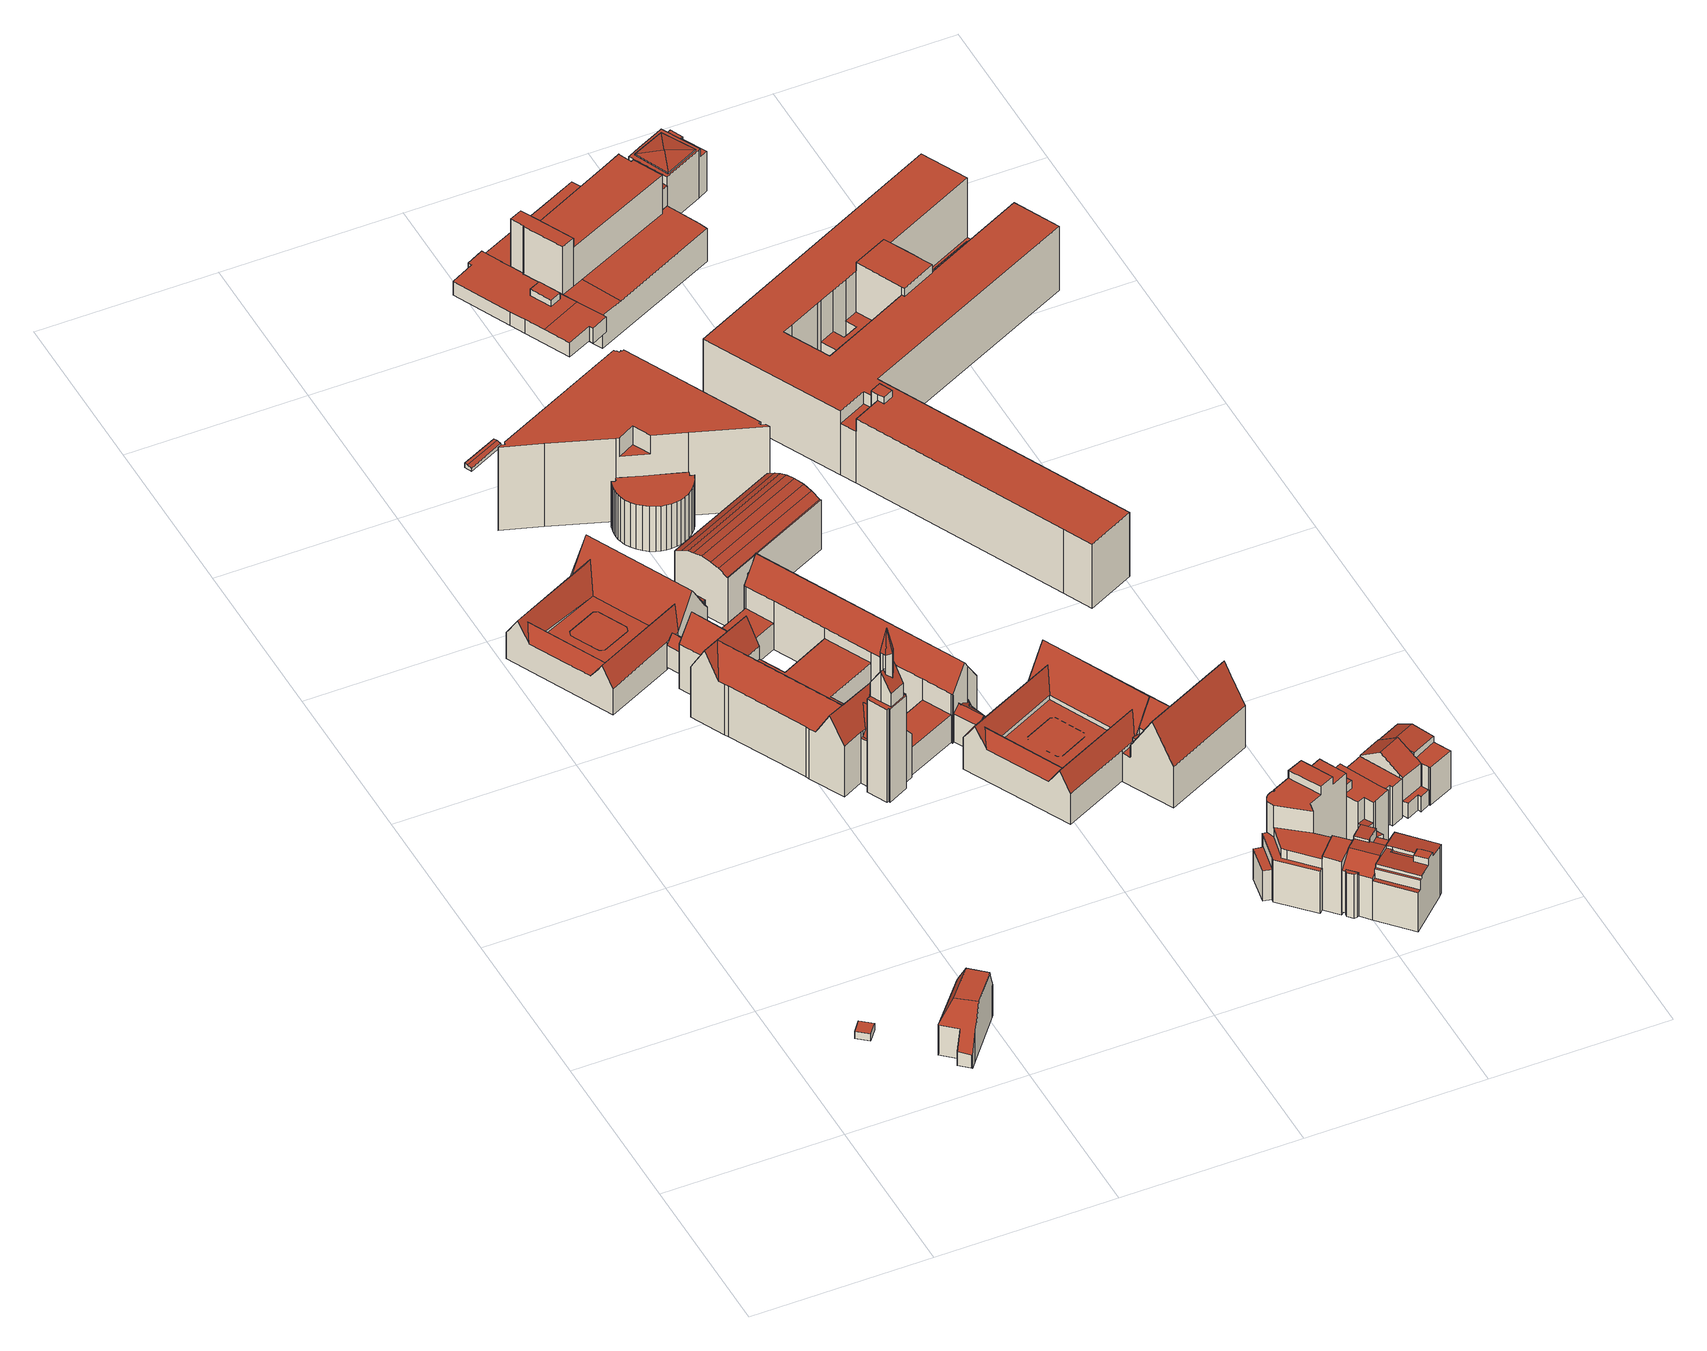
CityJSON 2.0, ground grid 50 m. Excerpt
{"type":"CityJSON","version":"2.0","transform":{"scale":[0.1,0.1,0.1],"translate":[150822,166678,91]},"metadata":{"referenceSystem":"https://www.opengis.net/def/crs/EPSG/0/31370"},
"CityObjects":{
"building1":{"type":"Building","attributes":{"name":"BUILDING","measuredHeight":2.21,"class":"1"},"geometry":[{"type":"MultiSurface","lod":"2","boundaries":[[[0,1,2,3]],[[4,1,0,5]],[[6,3,2,7]],[[5,0,3,6]],[[7,2,1,4]],[[7,4,5,6]]],"semantics":{"surfaces":[{"type":"RoofSurface"},{"type":"WallSurface"},{"type":"GroundSurface"}],"values":[0,1,1,1,1,2]}}]},
"building2":{"type":"Building","attributes":{"name":"BUILDING","measuredHeight":16.84,"class":"1"},"geometry":[{"type":"MultiSurface","lod":"2","boundaries":[[[8,9,10,11,12,13]],[[8,14,15,9]],[[15,16,17,18,19,10,9]],[[14,20,21,22,23,24,25,16,15]],[[26,21,20,27]],[[28,12,11,10,19,18,17,16,25,24,29]],[[30,14,8,31]],[[31,8,13,32]],[[33,22,21,26]],[[27,20,14,30]],[[29,24,23,34]],[[32,13,12,28]],[[34,23,22,33]],[[29,34,33,26,27,30,31,32,28]]],"semantics":{"surfaces":[{"type":"RoofSurface"},{"type":"WallSurface"},{"type":"GroundSurface"}],"values":[0,0,0,0,1,1,1,1,1,1,1,1,1,2]}}]},
"building3":{"type":"Building","attributes":{"name":"BUILDING","measuredHeight":18.65,"class":"1"},"geometry":[{"type":"MultiSurface","lod":"2","boundaries":[[[35,36,37,38]],[[39,40,41,42,43,44,45,46,47]],[[48,49,50,51,52]],[[53,54,55,56,57,37,36]],[[58,59,60,61,62,63,64,65,66,67,68]],[[69,63,62,70,71,72]],[[73,74,75,76,55]],[[38,37,57,77]],[[78,79,35,38,77,73]],[[80,81,82,79,78]],[[80,78,73,55,54,83,59,58,84]],[[53,85,86,83,54]],[[87,65,64,88]],[[88,64,69,72,89]],[[90,67,51,50,91]],[[62,61,70]],[[66,52,51,67]],[[91,50,49,92]],[[93,94,40,39]],[[69,64,63]],[[57,75,74,77]],[[55,76,56]],[[94,95,41,40]],[[96,61,60,97]],[[73,77,74]],[[98,99,46,45]],[[97,60,59,83,100]],[[101,86,85,102]],[[102,85,53,36,35,79,82,103]],[[100,83,86,101]],[[104,93,39,47]],[[92,49,48,65,87]],[[65,48,52,66]],[[105,106,43,42]],[[103,82,81,84,58,68,107]],[[89,72,71,108]],[[108,71,70,61,96]],[[56,76,75,57]],[[107,68,67,90]],[[84,81,80]],[[99,104,47,46]],[[106,109,98,45,44,43]],[[95,105,42,41]],[[103,107,90,91,92,87,88,89,108,96,97,100,101,102],[109,106,105,95,94,93,104,99,98]]],"semantics":{"surfaces":[{"type":"RoofSurface"},{"type":"WallSurface"},{"type":"GroundSurface"}],"values":[0,0,0,0,0,0,0,0,0,0,0,0,1,1,1,1,1,1,1,1,1,1,1,1,1,1,1,1,1,1,1,1,1,1,1,1,1,1,1,1,1,1,1,2]}}]},
"building4":{"type":"Building","attributes":{"name":"BUILDING","measuredHeight":9.54,"class":"1"},"geometry":[{"type":"MultiSurface","lod":"2","boundaries":[[[110,111,112,113]],[[114,110,113,115]],[[116,114,115,117]],[[118,111,110,114,116]],[[119,112,111,118]],[[117,115,113,112,119]],[[118,116,117,119]]],"semantics":{"surfaces":[{"type":"RoofSurface"},{"type":"WallSurface"},{"type":"GroundSurface"}],"values":[0,0,1,1,1,1,2]}}]},
"building5":{"type":"Building","attributes":{"name":"BUILDING","measuredHeight":45.19,"class":"1"},"geometry":[{"type":"MultiSurface","lod":"2","boundaries":[[[120,121,122,123]],[[124,125,126,127,128]],[[129,130,131]],[[132,133,134,135,136]],[[120,123,137,138]],[[139,140,141,142,132,136,143,144,145,121,120]],[[133,146,147,134]],[[129,131,148,149]],[[150,151,152]],[[153,154,155,156]],[[157,158,159]],[[138,160,161,162,163,164,165,120]],[[166,160,138]],[[138,137,167,168]],[[135,169,170,171,157,159,172,173,174,175,143,136]],[[129,176,177,178]],[[179,180,181,182,183,184,185,186,187,188]],[[189,190,191,192,193,194,195,196,197,198,199,200]],[[201,202,203,204,205,206,207,208,209,210,211]],[[212,150,213]],[[168,214,215,128,127,216,217,166,138]],[[218,219,124,128,215,220,221]],[[129,222,176]],[[158,223,172,159]],[[150,212,151]],[[129,178,130]],[[224,225,226,227,228]],[[229,230,189,200,231,232]],[[129,149,222]],[[150,233,213]],[[165,139,120]],[[234,150,152]],[[235,236,237,238,239,240,241,242,243,244,245,246,247,248,249,250,251,252,253,254,255,256,257]],[[258,184,183,259,260,261,179,188,262]],[[254,253,170,169]],[[263,264,207,206]],[[265,233,230,229,266]],[[266,229,232,267]],[[268,269,227,226]],[[267,232,231,270]],[[271,218,221,155,272]],[[251,250,158,157]],[[273,213,233,265]],[[131,130,181,180]],[[274,140,139,165,164,275]],[[256,255,135,134]],[[123,122,201,211]],[[276,245,244,277]],[[149,148,179,261]],[[253,252,171,170]],[[130,178,182,181]],[[278,198,197,225,279]],[[280,154,192,191,281]],[[282,283,203,202]],[[284,217,216,126,285]],[[285,126,125,286]],[[272,155,154,280]],[[250,249,223,158]],[[287,151,212,288]],[[289,146,141,140,274]],[[290,219,218,271]],[[281,191,190,234,291]],[[185,184,237,236]],[[145,144,175,228,227]],[[148,131,180,179]],[[292,293,153,156]],[[294,173,172,223,295]],[[296,242,241,187,186,235,297]],[[269,298,121,145,227]],[[264,299,208,207]],[[146,133,142,141]],[[215,214,220]],[[189,230,233,150]],[[133,132,142]],[[288,212,213,273]],[[167,137,210,209]],[[300,162,161,301]],[[184,258,238,237]],[[197,196,226,225]],[[255,254,169,135]],[[302,268,226,196,195,204]],[[303,243,242,296]],[[177,176,259,183]],[[291,234,152,304]],[[178,177,183,182]],[[186,185,236,235]],[[286,125,124,219,290]],[[188,187,241,240]],[[262,188,240,239]],[[305,248,247,306]],[[307,163,162,300]],[[193,192,154,153]],[[144,143,175]],[[222,149,261,260]],[[308,263,206,205]],[[258,262,239,238]],[[309,224,174,173,294]],[[216,127,126]],[[310,246,245,276]],[[311,312,168,167,209]],[[304,152,151,287]],[[175,174,224,228]],[[306,247,246,310]],[[297,235,257,147,146,289]],[[283,302,204,203]],[[313,282,202,201]],[[195,194,205,204]],[[312,292,156,220,214,168]],[[277,244,243,303]],[[314,199,198,278]],[[293,308,205,194,193,153]],[[298,313,201,122,121]],[[190,189,150,234]],[[301,161,160,166,217,284]],[[275,164,163,307]],[[279,225,224,309]],[[270,231,200,199,314]],[[252,251,157,171]],[[295,223,249,248,305]],[[137,123,211,210]],[[257,256,134,147]],[[176,222,260,259]],[[221,220,156,155]],[[299,311,209,208]],[[275,307,300,301,284,285,286,290,271,272,280,281,291,304,287,288,273,265,266,267,270,314,278,279,309,294,295,305,306,310,276,277,303,296,297,289,274],[269,268,302,283,282,313,298],[293,292,312,311,299,264,263,308]]],"semantics":{"surfaces":[{"type":"RoofSurface"},{"type":"WallSurface"},{"type":"GroundSurface"}],"values":[0,0,0,0,0,0,0,0,0,0,0,0,0,0,0,0,0,0,0,0,0,0,0,0,0,0,0,0,0,0,0,0,0,0,1,1,1,1,1,1,1,1,1,1,1,1,1,1,1,1,1,1,1,1,1,1,1,1,1,1,1,1,1,1,1,1,1,1,1,1,1,1,1,1,1,1,1,1,1,1,1,1,1,1,1,1,1,1,1,1,1,1,1,1,1,1,1,1,1,1,1,1,1,1,1,1,1,1,1,1,1,1,1,1,1,1,1,1,1,1,1,1,1,1,2]}}]},
"building6":{"type":"Building","attributes":{"name":"BUILDING","measuredHeight":1.42,"class":"1"},"geometry":[{"type":"MultiSurface","lod":"2","boundaries":[[[315,316,317,318]],[[318,319,320,315]],[[321,320,319,322]],[[323,317,316,324]],[[324,316,315,320,321]],[[322,319,318,317,323]],[[321,322,323,324]]],"semantics":{"surfaces":[{"type":"RoofSurface"},{"type":"WallSurface"},{"type":"GroundSurface"}],"values":[0,0,1,1,1,1,2]}}]},
"building7":{"type":"Building","attributes":{"name":"BUILDING","measuredHeight":11.05,"class":"1"},"geometry":[{"type":"MultiSurface","lod":"2","boundaries":[[[325,326,327,328]],[[329,330,331,332,333,334,326,325]],[[335,333,332,336]],[[337,331,330,338]],[[339,329,325,328,340]],[[340,328,327,341]],[[338,330,329,339]],[[341,327,326,334,333,335]],[[336,332,331,337]],[[341,335,336,337,338,339,340]]],"semantics":{"surfaces":[{"type":"RoofSurface"},{"type":"WallSurface"},{"type":"GroundSurface"}],"values":[0,0,1,1,1,1,1,1,1,2]}}]},
"building8":{"type":"Building","attributes":{"name":"BUILDING","measuredHeight":14.61,"class":"1"},"geometry":[{"type":"MultiSurface","lod":"2","boundaries":[[[342,343,344,345,346,347,348,349,350,351,352,353,354,355,356,357,358,359,360,361,362,363,364,365,366,367,368,369,370,371,372,373]],[[374,356,355,375]],[[376,373,372,377]],[[378,359,358,379]],[[380,366,365,381]],[[382,371,370,383]],[[384,348,347,385]],[[385,347,346,386]],[[387,364,363,388]],[[389,349,348,384]],[[390,354,353,391]],[[388,363,362,392]],[[393,360,359,378]],[[377,372,371,382]],[[386,346,345,344,343,342,394]],[[391,353,352,395]],[[396,368,367,397]],[[395,352,351,398]],[[399,350,349,389]],[[379,358,357,400]],[[392,362,361,401]],[[400,357,356,374]],[[398,351,350,399]],[[401,361,360,393]],[[397,367,366,380]],[[383,370,369,402]],[[394,342,373,376]],[[402,369,368,396]],[[381,365,364,387]],[[375,355,354,390]],[[386,394,376,377,382,383,402,396,397,380,381,387,388,392,401,393,378,379,400,374,375,390,391,395,398,399,389,384,385]]],"semantics":{"surfaces":[{"type":"RoofSurface"},{"type":"WallSurface"},{"type":"GroundSurface"}],"values":[0,1,1,1,1,1,1,1,1,1,1,1,1,1,1,1,1,1,1,1,1,1,1,1,1,1,1,1,1,1,2]}}]},
"building9":{"type":"Building","attributes":{"name":"BUILDING","measuredHeight":27.09,"class":"1"},"geometry":[{"type":"MultiSurface","lod":"2","boundaries":[[[403,404,405]],[[406,407,408,409,410,411,412,413,414,415,416,417,418,419,420,421,422,423,424,425,426,427]],[[428,407,406,429]],[[429,406,427,430]],[[431,421,420,432]],[[433,426,425,434]],[[435,411,410,436]],[[436,410,409,437]],[[430,427,426,433]],[[438,412,411,435]],[[439,417,416,440]],[[441,408,407,428]],[[432,420,419,442]],[[443,424,423,444]],[[434,425,424,443]],[[437,409,408,441]],[[442,419,418,445]],[[415,414,404,403]],[[414,413,405,404]],[[445,418,417,439]],[[446,422,421,431]],[[444,423,422,446]],[[440,416,415,403,405,413,412,438]],[[436,437,441,428,429,430,433,434,443,444,446,431,432,442,445,439,440,438,435]]],"semantics":{"surfaces":[{"type":"RoofSurface"},{"type":"WallSurface"},{"type":"GroundSurface"}],"values":[0,0,1,1,1,1,1,1,1,1,1,1,1,1,1,1,1,1,1,1,1,1,1,2]}}]},
"building10":{"type":"Building","attributes":{"name":"BUILDING","measuredHeight":18.75,"class":"1"},"geometry":[{"type":"MultiSurface","lod":"2","boundaries":[[[447,448,449,450]],[[451,452,453,454]],[[455,456,457,458]],[[459,448,447,460]],[[452,461,462,453]],[[461,459,460,462]],[[463,464,465,455,458]],[[456,451,454,457]],[[466,449,448,459,461,452,451,456,455,465,467]],[[468,463,458,457,454,453,462,460,447,450,469]],[[470,464,463,468]],[[467,465,464,470]],[[469,450,449,466]],[[466,467,470,468,469]]],"semantics":{"surfaces":[{"type":"RoofSurface"},{"type":"WallSurface"},{"type":"GroundSurface"}],"values":[0,0,0,0,0,0,0,0,1,1,1,1,1,2]}}]},
"building11":{"type":"Building","attributes":{"name":"BUILDING","measuredHeight":20.25,"class":"1"},"geometry":[{"type":"MultiSurface","lod":"2","boundaries":[[[471,472,473]],[[474,475,476,477,478,479]],[[480,481,482,483,484]],[[472,485,473]],[[486,487,488,489,490,491]],[[490,489,479,478]],[[492,493,494,495,496]],[[486,497,498,499,487]],[[500,483,482,501,502,494,493,503,504,505]],[[506,507,508,509]],[[510,511,512,513,514,515,516,517]],[[478,477,491,490]],[[475,518,519,471,473,485,520,521,476]],[[505,518,475,474,488,487,499,500]],[[495,494,502]],[[479,489,508,507]],[[522,496,495,502,523]],[[524,525,516,515]],[[526,497,486,491,477,476,521,527]],[[528,498,497,526]],[[529,520,485,472,471,519,530]],[[488,474,506,509]],[[530,519,518,505,504,531]],[[525,532,517,516]],[[523,502,501,533]],[[534,524,515,514]],[[489,488,509,508]],[[493,492,503]],[[531,504,503,492,496,522]],[[527,521,520,529]],[[535,480,484,536]],[[474,479,507,506]],[[537,534,514,513]],[[538,539,511,510]],[[533,501,481,480,535]],[[540,537,513,512]],[[532,538,510,517]],[[482,481,501]],[[536,484,483,500,499,498,528]],[[539,540,512,511]],[[528,526,527,529,530,531,522,523,533,535,536],[537,540,539,538,532,525,524,534]]],"semantics":{"surfaces":[{"type":"RoofSurface"},{"type":"WallSurface"},{"type":"GroundSurface"}],"values":[0,0,0,0,0,0,0,0,0,0,0,0,0,0,1,1,1,1,1,1,1,1,1,1,1,1,1,1,1,1,1,1,1,1,1,1,1,1,1,1,2]}}]},
"building12":{"type":"Building","attributes":{"name":"BUILDING","measuredHeight":26.39,"class":"1"},"geometry":[{"type":"MultiSurface","lod":"2","boundaries":[[[541,542,543,544,545,546,547,548,549,550,551,552,553,554,555]],[[556,557,558,559]],[[560,561,562,563,564]],[[565,566,567,568]],[[569,570,571,572,573,574]],[[575,576,577,578]],[[579,580,581,582,583,584,585,586,587,588]],[[589,577,576,590]],[[591,549,548,592]],[[593,566,565,564,563,555,554,594]],[[595,588,587,596]],[[597,557,556,572,583,598]],[[556,559,573,572]],[[599,581,580,575,600]],[[601,543,542,602]],[[600,575,578,603]],[[596,587,551,550,604]],[[604,550,549,591]],[[605,558,557,597]],[[606,561,560,568,607]],[[592,548,547,608]],[[609,567,566,593]],[[571,570,585,584]],[[553,552,569,574]],[[610,582,581,599]],[[580,579,576,575]],[[611,545,544,612]],[[612,544,543,601]],[[552,551,587,586,569]],[[572,571,584,583]],[[598,583,582,610]],[[570,569,586,585]],[[613,574,573,559,558,605]],[[603,578,577,589]],[[614,546,545,611]],[[594,554,553,574,613]],[[590,576,579,588,595]],[[560,564,565,568]],[[602,542,541,562,561,606]],[[607,568,567,609]],[[563,562,541,555]],[[608,547,546,614]],[[597,598,610,599,600,603,589,590,595,596,604,591,592,608,614,611,612,601,602,606,607,609,593,594,613,605]]],"semantics":{"surfaces":[{"type":"RoofSurface"},{"type":"WallSurface"},{"type":"GroundSurface"}],"values":[0,0,0,0,0,0,0,1,1,1,1,1,1,1,1,1,1,1,1,1,1,1,1,1,1,1,1,1,1,1,1,1,1,1,1,1,1,1,1,1,1,1,2]}}]},
"building13":{"type":"Building","attributes":{"name":"BUILDING","measuredHeight":24.64,"class":"1"},"geometry":[{"type":"MultiSurface","lod":"2","boundaries":[[[500,615,616,617]],[[500,617,618,619]],[[620,621,622,623,624,625,626,627]],[[628,629,630,631,632,618,617,616,633]],[[634,635,636,637]],[[638,639,640,641]],[[629,642,643,644,630]],[[645,643,642,646]],[[647,627,632,631,648]],[[649,621,620,650]],[[651,644,643,645]],[[619,618,626,625]],[[652,622,621,649]],[[653,635,634,638,641,615,500,619,625,624,654]],[[628,633,639,637,636]],[[650,620,627,647]],[[633,616,640,639]],[[648,631,630,644,651]],[[646,642,629,628,636,635,653]],[[618,632,627,626]],[[639,638,634,637]],[[655,623,622,652]],[[616,615,641,640]],[[654,624,623,655]],[[653,654,655,652,649,650,647,648,651,645,646]]],"semantics":{"surfaces":[{"type":"RoofSurface"},{"type":"WallSurface"},{"type":"GroundSurface"}],"values":[0,0,0,0,0,0,0,1,1,1,1,1,1,1,1,1,1,1,1,1,1,1,1,1,2]}}]},
"building14":{"type":"Building","attributes":{"description":"R7287","name":"BUILDING","class":"1"},"geometry":[{"type":"MultiSurface","lod":"2","boundaries":[[[656,657,658,659,660,661,662,663,664,665,666]],[[667,668,669,670,671,672,673]],[[674,675,676,677,678,679,680,681,682,683,684,666,665,685],[686,687,688,689]],[[690,691,692,693]],[[677,676,694,695,696,697,698]],[[690,691,689,686]],[[668,669,660,661]],[[691,692,688,689]],[[699,700,670,669,660,659]],[[693,690,686,687]],[[701,656,657,702]],[[703,698,677,678,704]],[[705,695,696,706]],[[704,678,679,707]],[[708,682,683,709]],[[710,672,673,711]],[[712,674,675,713]],[[714,697,698,703]],[[706,696,697,714]],[[715,663,664,716]],[[717,681,682,708]],[[707,679,680,718]],[[711,715,663,662,667,673]],[[684,666,656]],[[692,693,687,688]],[[716,664,665,719]],[[718,680,681,717]],[[709,683,684,656,701]],[[713,720,694,676,675]],[[700,670,671,721]],[[722,658,659,699]],[[720,694,695,705]],[[723,685,674,712]],[[702,657,658,722]],[[667,668,661,662]],[[719,665,685,723]],[[721,671,672,710]],[[703,704,707,718,717,708,709,701,702,722,699,700,721,710,711,715,716,719,723,712,713,720,705,706,714]]],"semantics":{"surfaces":[{"type":"RoofSurface"},{"type":"WallSurface"},{"type":"GroundSurface"}],"values":[0,0,0,0,0,1,1,1,1,1,1,1,1,1,1,1,1,1,1,1,1,1,1,1,1,1,1,1,1,1,1,1,1,1,1,1,1,2]}}]},
"building15":{"type":"Building","attributes":{"name":"BUILDING","measuredHeight":18.28,"class":"1"},"geometry":[{"type":"MultiSurface","lod":"2","boundaries":[[[724,725,726,727,728,729,730,731]],[[732,733,734,735,736]],[[737,738,739,740]],[[724,741,742,743,744,745,746,747,748,725]],[[727,726,749,750,751,752,753,754,755,756]],[[757,758,759,760]],[[761,762,763,764,765,766]],[[767,768,769,770]],[[771,748,772,773,774,775,776,777,778,779]],[[780,781,782,783,784,785]],[[786,787,788,789,790,791]],[[792,793,794,795]],[[782,781,775,774]],[[786,791,743,742]],[[725,748,771]],[[781,780,776,775]],[[785,784,751,750]],[[736,735,737,762,761]],[[796,788,787,797]],[[728,727,739,738]],[[734,733,729,728]],[[798,743,791,790,799]],[[773,772,759,758]],[[800,744,743,798]],[[726,725,771,779]],[[777,776,769,768]],[[801,741,724,731,802]],[[803,755,754,804]],[[772,748,747,759]],[[750,749,778,767,770]],[[746,745,794,793]],[[737,740,763,762]],[[780,785,750,770,769,776]],[[784,783,752,751]],[[727,756,740,739]],[[735,734,728,738,737]],[[799,790,789,805]],[[806,753,752,783,782,774,773,758,757,792,795,807]],[[757,760,746,793,792]],[[733,732,730,729]],[[808,765,764,755,803]],[[749,726,779,778]],[[760,759,747,746]],[[805,789,788,796]],[[802,731,730,732,736,761,766,809]],[[797,787,786,742,810]],[[778,777,768,767]],[[810,742,741,801]],[[804,754,753,806]],[[756,755,764,763,740]],[[807,795,794,745,744,800]],[[809,766,765,808]],[[801,802,809,808,803,804,806,807,800,798,799,805,796,797,810]]],"semantics":{"surfaces":[{"type":"RoofSurface"},{"type":"WallSurface"},{"type":"GroundSurface"}],"values":[0,0,0,0,0,0,0,0,0,0,0,0,1,1,1,1,1,1,1,1,1,1,1,1,1,1,1,1,1,1,1,1,1,1,1,1,1,1,1,1,1,1,1,1,1,1,1,1,1,1,1,1,2]}}]},
"building16":{"type":"Building","attributes":{"name":"BUILDING","measuredHeight":18.76,"class":"1"},"geometry":[{"type":"MultiSurface","lod":"2","boundaries":[[[811,812,813,814]],[[815,816,817,818]],[[819,820,821,822]],[[823,824,825,826,827,828,829,830,831,832,833,834,835,836]],[[834,833,815,818]],[[837,825,824,838]],[[839,832,831,840]],[[841,826,825,837]],[[838,824,823,842]],[[843,836,835,817,814,844]],[[845,813,812,846]],[[819,822,828,827]],[[844,814,813,845]],[[842,823,836,843]],[[822,821,829,828]],[[840,831,830,820,819,827,826,841]],[[821,820,830,829]],[[835,834,818,817]],[[846,812,811,816,815,833,832,839]],[[817,816,811,814]],[[841,837,838,842,843,844,845,846,839,840]]],"semantics":{"surfaces":[{"type":"RoofSurface"},{"type":"WallSurface"},{"type":"GroundSurface"}],"values":[0,0,0,0,1,1,1,1,1,1,1,1,1,1,1,1,1,1,1,1,2]}}]},
"building17":{"type":"Building","attributes":{"name":"BUILDING","measuredHeight":26.01,"class":"1"},"geometry":[{"type":"MultiSurface","lod":"2","boundaries":[[[847,848,849,850,851,852,853,854]],[[855,856,857,858,859,860,861,862,863,864]],[[865,860,859,866]],[[848,847,855,864]],[[867,861,860,865]],[[868,854,853,869]],[[870,858,857,871]],[[872,862,861,867]],[[873,856,855,847,854,868]],[[874,850,849,875]],[[866,859,858,870]],[[871,857,856,873]],[[876,864,863,877]],[[877,863,862,872]],[[875,849,848,864,876]],[[878,852,851,879]],[[869,853,852,878]],[[879,851,850,874]],[[869,878,879,874,875,876,877,872,867,865,866,870,871,873,868]]],"semantics":{"surfaces":[{"type":"RoofSurface"},{"type":"WallSurface"},{"type":"GroundSurface"}],"values":[0,0,1,1,1,1,1,1,1,1,1,1,1,1,1,1,1,1,2]}}]},
"building18":{"type":"Building","attributes":{"name":"BUILDING","measuredHeight":11.07,"class":"1"},"geometry":[{"type":"MultiSurface","lod":"2","boundaries":[[[880,881,882,883,884,885,886]],[[883,887,675,888,884]],[[889,885,884,888,890]],[[891,881,880,892]],[[893,887,883,882,894]],[[892,880,886,895]],[[895,886,885,889]],[[890,888,675,896]],[[896,675,887,893]],[[894,882,881,891]],[[896,893,894,891,892,895,889,890]]],"semantics":{"surfaces":[{"type":"RoofSurface"},{"type":"WallSurface"},{"type":"GroundSurface"}],"values":[0,0,1,1,1,1,1,1,1,1,2]}}]},
"building19":{"type":"Building","attributes":{"name":"BUILDING","measuredHeight":12.92,"class":"1"},"geometry":[{"type":"MultiSurface","lod":"2","boundaries":[[[897,898,899,900]],[[901,902,903,904,905,906,907,908,909,910,911]],[[912,904,903,913]],[[913,903,902,914]],[[915,900,899,916]],[[914,902,901,900,915]],[[901,911,897,900]],[[917,909,908,918]],[[919,910,909,917]],[[920,906,905,921]],[[922,907,906,920]],[[918,908,907,922]],[[916,899,898,923]],[[923,898,897,924]],[[924,897,911,910,919]],[[921,905,904,912]],[[913,914,915,916,923,924,919,917,918,922,920,921,912]]],"semantics":{"surfaces":[{"type":"RoofSurface"},{"type":"WallSurface"},{"type":"GroundSurface"}],"values":[0,0,1,1,1,1,1,1,1,1,1,1,1,1,1,1,2]}}]},
"building20":{"type":"Building","attributes":{"name":"BUILDING","measuredHeight":16.68,"class":"1"},"geometry":[{"type":"MultiSurface","lod":"2","boundaries":[[[925,926,927,928,929,930]],[[931,932,933,934,935,936,937]],[[925,938,939,926]],[[940,934,933,941]],[[942,935,934,940]],[[943,938,925,930,937,936,944]],[[945,928,927,946]],[[930,929,931,937]],[[947,939,938,943]],[[948,932,931,929,928,945]],[[941,933,932,948]],[[946,927,926,939,947]],[[944,936,935,942]],[[947,943,944,942,940,941,948,945,946]]],"semantics":{"surfaces":[{"type":"RoofSurface"},{"type":"WallSurface"},{"type":"GroundSurface"}],"values":[0,0,0,1,1,1,1,1,1,1,1,1,1,2]}}]},
"building21":{"type":"Building","attributes":{"description":"R2028","name":"BUILDING","class":"1"},"geometry":[{"type":"MultiSurface","lod":"2","boundaries":[[[949,950,951,952,953,954,955,956,957,958,959]],[[960,961,962,963,964,965,966,967,968,969,970]],[[971,972,973,974,975,976]],[[977,978,979,980,981]],[[982,983,984,985,986,987,988,989,990,991,992,993,994,995,996,997,998,999,1000,1001,1002,1003,1004,1005,1006,1007,1008,1009,1010,1011,1012,1013]],[[1014,1015,1016,1017]],[[1018,1019,1020,1021]],[[1022,1023,1024,1025,1026,1027,1028,1029]],[[1030,1031,1032,1033,1034,1035]],[[1036,1037,1038,1039,1040,1041,1042,1043]],[[1044,1045,1046,1047,1048,1049,1050,1051]],[[979,954,953,980]],[[1014,1017,1038,1037]],[[954,979,955]],[[1029,1028,985,984]],[[1052,1053,996,995,972]],[[1054,1055,999,998]],[[1056,1052,972,971]],[[1034,1033,994,993]],[[949,959,1050,1049]],[[967,966,1015,1014]],[[1057,1058,1028,1027]],[[1059,1056,971,988,987]],[[1013,1012,1048,1018,1021,1045]],[[1008,1007,958,957]],[[1053,1060,997,996]],[[1042,1041,1025,1024]],[[952,951,981,980]],[[1061,1059,987,986]],[[1007,1006,1050,959,958]],[[976,975,990,989]],[[960,970,983,982]],[[1016,1015,1040,1039]],[[969,968,1036,1022,1029,984]],[[963,962,1004,1003]],[[1043,1042,1024,1023]],[[975,974,1032,1031,990]],[[966,965,1041,1040,1015]],[[1046,1045,1021,1020]],[[962,961,1005,1004]],[[1030,1035,992,991]],[[964,963,1003,1002]],[[1031,1030,991,990]],[[1047,1046,1020,1019]],[[1009,1008,957,956]],[[1012,1011,1049,1048]],[[1011,1010,950,949,1049]],[[980,953,952]],[[970,969,984,983]],[[951,950,977,981]],[[1055,1062,1000,999]],[[1060,1054,998,997]],[[1010,1009,956,978,977,950]],[[968,967,1014,1037,1036]],[[965,964,1002,1026,1025,1041]],[[974,973,994,1033,1032]],[[1035,1034,993,992]],[[1048,1047,1019,1018]],[[956,955,979,978]],[[1062,1057,1027,1001,1000]],[[1058,1061,986,985,1028]],[[1027,1026,1002,1001]],[[1036,1043,1023,1022]],[[961,960,982,1044,1051,1005]],[[982,1013,1045,1044]],[[1017,1016,1039,1038]],[[971,976,989,988]],[[1006,1005,1051,1050]],[[973,972,995,994]],[[1060,1054,1055,1062,1057,1058,1061,1059,1056,1052,1053]]],"semantics":{"surfaces":[{"type":"RoofSurface"},{"type":"WallSurface"},{"type":"GroundSurface"}],"values":[0,0,0,0,0,0,0,0,0,0,0,0,1,1,1,1,1,1,1,1,1,1,1,1,1,1,1,1,1,1,1,1,1,1,1,1,1,1,1,1,1,1,1,1,1,1,1,1,1,1,1,1,1,1,1,1,1,1,1,1,1,1,1,1,1,1,1,1,1,2]}}]},
"building22":{"type":"Building","attributes":{"name":"BUILDING","measuredHeight":14.46,"class":"1"},"geometry":[{"type":"MultiSurface","lod":"2","boundaries":[[[1063,1064,1065,1066,1067,1068,1069,1070]],[[1071,1072,1073,1074,1075]],[[1071,1076,1077,1072]],[[1078,1068,1067,1079]],[[1080,1074,1073,1081]],[[1082,1064,1063,1076,1071,1075,1083]],[[1081,1073,1072,1077,1070,1069,1084]],[[1083,1075,1074,1080]],[[1079,1067,1066,1085]],[[1077,1076,1063,1070]],[[1085,1066,1065,1086]],[[1086,1065,1064,1082]],[[1084,1069,1068,1078]],[[1083,1080,1081,1084,1078,1079,1085,1086,1082]]],"semantics":{"surfaces":[{"type":"RoofSurface"},{"type":"WallSurface"},{"type":"GroundSurface"}],"values":[0,0,0,1,1,1,1,1,1,1,1,1,1,2]}}]},
"building23":{"type":"Building","attributes":{"description":"R7285","name":"BUILDING","class":"1"},"geometry":[{"type":"MultiSurface","lod":"2","boundaries":[[[1087,1088,1089]],[[1090,1091,1092,1093,1094]],[[1095,1089,1096]],[[1089,1088,1096]],[[1095,1087,1089]],[[1097,1098,1099,1100,1101,1102,1103,1104,1105],[1106,1107,1108,1109]],[[1110,1111,1112,1113,1114,1115,1116]],[[1117,1118,1119,1120,1121,1122]],[[1104,1105,1116,1110]],[[1123,1094,1102,1103,1124]],[[1088,1096,1109,1106]],[[1125,1120,1121,1126]],[[1127,1115,1116,1105,1097,1128]],[[1087,1088,1106,1107]],[[1129,1111,1112,1130]],[[1126,1121,1122,1131]],[[1131,1132,1100,1099,1117,1122]],[[1096,1095,1108,1109]],[[1132,1100,1101,1090,1133]],[[1134,1093,1094,1123]],[[1133,1090,1091,1135]],[[1095,1087,1107,1108]],[[1136,1114,1115,1127]],[[1130,1112,1113,1137]],[[1101,1102,1094,1090]],[[1138,1118,1119,1139]],[[1139,1119,1120,1125]],[[1135,1091,1092,1140]],[[1124,1129,1111,1110,1104,1103]],[[1137,1113,1114,1136]],[[1128,1097,1098,1118,1138]],[[1098,1099,1117,1118]],[[1140,1092,1093,1134]],[[1131,1132,1133,1135,1140,1134,1123,1124,1129,1130,1137,1136,1127,1128,1138,1139,1125,1126]]],"semantics":{"surfaces":[{"type":"RoofSurface"},{"type":"WallSurface"},{"type":"GroundSurface"}],"values":[0,0,0,0,0,0,0,0,1,1,1,1,1,1,1,1,1,1,1,1,1,1,1,1,1,1,1,1,1,1,1,1,1,2]}}]}
},
"vertices":[
[184,232,78],[209,263,78],[177,289,78],[152,257,78],[209,263,56],[184,232,56],[152,257,56],[177,289,56],
[426,249,149],[430,209,217],[475,168,217],[482,177,189],[490,186,162],[493,190,152],[311,117,151],[354,120,220],[402,80,221],[405,84,221],[449,136,218],[468,159,218],[352,81,150],[336,63,97],[362,40,95],[365,37,95],[382,57,153],[389,64,176],[336,63,52],[352,81,52],[490,186,52],[382,57,52],[311,117,52],[426,249,52],[493,190,52],[362,40,52],[365,37,52],
[32,1829,126],[116,1657,127],[151,1645,165],[45,1864,165],[241,1876,112],[280,1795,112],[275,1780,112],[196,1743,112],[182,1747,112],[163,1788,112],[144,1828,112],[148,1841,112],[230,1880,112],[376,1958,146],[383,1962,147],[342,2048,147],[338,2045,146],[368,1954,146],[131,1625,182],[388,1750,182],[335,1768,112],[331,1760,122],[163,1678,122],[282,2027,226],[425,1730,226],[478,1756,133],[474,1765,133],[463,1759,145],[421,1845,146],[428,1850,130],[376,1958,130],[368,1954,145],[338,2045,133],[334,2052,133],[428,1850,146],[474,1765,146],[478,1767,147],[436,1854,147],[255,1933,112],[78,1853,112],[163,1678,112],[331,1760,112],[78,1853,122],[273,1986,182],[17,1861,182],[233,2000,128],[225,2000,123],[1,1894,124],[375,1706,129],[225,2000,128],[146,1594,124],[335,1686,128],[376,1958,39],[428,1850,39],[436,1854,39],[338,2045,39],[342,2048,39],[383,1962,39],[241,1876,39],[280,1795,39],[275,1780,39],[474,1765,39],[478,1756,39],[144,1828,39],[148,1841,39],[375,1706,39],[335,1686,39],[146,1594,39],[1,1894,39],[230,1880,39],[196,1743,39],[182,1747,39],[334,2052,39],[478,1767,39],[163,1788,39],
[355,1696,144],[335,1686,120],[368,1616,120],[389,1626,144],[375,1706,120],[411,1637,120],[375,1706,49],[411,1637,49],[335,1686,49],[368,1616,49],
[537,1123,297],[637,1171,294],[619,1209,219],[582,1190,219],[368,1615,272],[324,1594,202],[362,1517,202],[378,1525,220],[419,1510,272],[620,1044,581],[611,1057,508],[602,1044,508],[588,1097,221],[578,1093,203],[589,1070,203],[624,1086,271],[600,1139,271],[448,1464,219],[368,1471,297],[494,1103,297],[515,1062,221],[572,1090,221],[578,1093,221],[636,1125,225],[655,1135,225],[653,1139,231],[572,1090,203],[584,1067,203],[606,1036,508],[610,1029,508],[596,1727,230],[581,1743,212],[577,1733,212],[594,1623,141],[556,1702,141],[412,1633,141],[452,1554,141],[647,1066,270],[652,1055,223],[668,1062,223],[342,1411,220],[350,1394,220],[355,1385,220],[461,1170,220],[466,1159,219],[475,1142,219],[323,1449,297],[487,1483,219],[469,1519,297],[631,1089,270],[633,1084,270],[637,1086,270],[675,1046,223],[693,1055,198],[691,1060,198],[655,1135,198],[636,1042,508],[633,1049,508],[630,1058,508],[606,1036,456],[602,1044,441],[611,1057,430],[630,1058,443],[633,1049,456],[643,1053,456],[628,1083,404],[586,1062,404],[583,1061,404],[597,1032,457],[596,1727,286],[582,1720,260],[554,1706,213],[556,1702,213],[594,1623,213],[663,1481,213],[726,1352,213],[796,1209,213],[835,1129,213],[837,1124,213],[839,1125,213],[879,1144,286],[619,1209,178],[618,1211,178],[583,1283,178],[726,1352,178],[663,1481,178],[522,1411,178],[488,1481,178],[487,1482,178],[487,1483,178],[448,1464,178],[582,1190,178],[592,1749,212],[602,1744,212],[452,1554,226],[430,1545,226],[362,1517,220],[304,1488,220],[411,1637,196],[368,1616,271],[452,1554,196],[412,1633,196],[628,1028,508],[660,1039,223],[691,1060,145],[835,1129,145],[796,1209,145],[653,1139,145],[655,1135,145],[637,1748,211],[608,1734,259],[890,1150,265],[921,1165,212],[608,1734,212],[582,1720,212],[586,1062,359],[628,1083,359],[643,1053,359],[655,1025,359],[612,1003,359],[597,1032,359],[583,1061,359],[572,1055,359],[599,998,359],[604,1001,359],[606,996,359],[663,1024,359],[660,1030,359],[664,1031,359],[660,1039,359],[652,1055,359],[647,1066,359],[637,1086,359],[633,1084,359],[631,1089,359],[624,1086,359],[589,1070,359],[584,1067,359],[655,1025,401],[636,1042,445],[628,1028,428],[610,1029,445],[612,1003,401],[522,1411,56],[488,1481,56],[608,1734,56],[637,1748,56],[921,1165,56],[796,1209,56],[653,1139,56],[890,1150,56],[411,1637,56],[412,1633,56],[602,1744,56],[515,1062,56],[466,1159,56],[606,996,56],[604,1001,56],[837,1124,56],[835,1129,56],[556,1702,56],[554,1706,56],[618,1211,56],[583,1283,56],[304,1488,56],[362,1517,56],[324,1594,56],[581,1743,56],[592,1749,56],[572,1090,56],[368,1616,56],[582,1720,56],[452,1554,56],[594,1623,56],[693,1055,56],[660,1039,56],[572,1055,56],[586,1062,56],[637,1171,56],[487,1482,56],[355,1385,56],[350,1394,56],[726,1352,56],[599,998,56],[577,1733,56],[664,1031,56],[660,1030,56],[461,1170,56],[663,1481,56],[691,1060,56],[663,1024,56],[487,1483,56],[469,1519,56],[619,1209,56],[839,1125,56],
[217,2554,55],[222,2544,51],[325,2594,51],[320,2604,55],[316,2613,55],[213,2564,55],[213,2564,41],[316,2613,41],[325,2594,41],[222,2544,41],
[892,1063,172],[857,1134,172],[839,1125,152],[874,1054,152],[907,1071,152],[882,1125,164],[892,1129,151],[895,1139,142],[890,1150,159],[866,1138,159],[890,1150,61],[895,1139,61],[892,1129,61],[882,1125,61],[907,1071,61],[874,1054,61],[839,1125,61],
[641,2195,156],[613,2205,156],[536,2231,156],[481,2251,156],[471,2254,156],[467,2242,156],[456,2246,156],[454,2236,156],[451,2225,156],[450,2215,156],[450,2206,156],[451,2196,156],[452,2188,156],[457,2172,156],[465,2158,156],[474,2145,156],[486,2134,156],[499,2124,156],[513,2117,156],[526,2112,156],[540,2110,156],[553,2109,156],[567,2110,156],[580,2112,156],[592,2117,156],[608,2125,156],[622,2137,156],[634,2150,156],[640,2159,156],[644,2169,156],[649,2179,156],[637,2183,156],[465,2158,10],[457,2172,10],[637,2183,10],[649,2179,10],[499,2124,10],[486,2134,10],[592,2117,10],[580,2112,10],[644,2169,10],[640,2159,10],[456,2246,10],[467,2242,10],[471,2254,10],[567,2110,10],[553,2109,10],[454,2236,10],[452,2188,10],[451,2196,10],[540,2110,10],[513,2117,10],[641,2195,10],[450,2206,10],[622,2137,10],[608,2125,10],[450,2215,10],[451,2225,10],[474,2145,10],[526,2112,10],[634,2150,10],
[553,2226,225],[528,2276,225],[481,2251,224],[607,2546,285],[223,2360,285],[220,2351,285],[210,2354,285],[200,2349,285],[307,2312,285],[471,2254,285],[481,2251,285],[528,2276,285],[553,2226,285],[641,2195,285],[828,2130,285],[822,2141,285],[812,2144,285],[809,2151,285],[815,2154,285],[630,2537,285],[624,2534,285],[622,2537,285],[617,2533,285],[613,2541,285],[610,2540,285],[223,2360,14],[607,2546,14],[610,2540,14],[815,2154,14],[809,2151,14],[613,2541,14],[617,2533,14],[307,2312,14],[200,2349,14],[210,2354,14],[471,2254,14],[828,2130,14],[641,2195,14],[220,2351,14],[812,2144,14],[622,2537,14],[624,2534,14],[822,2141,14],[630,2537,14],
[878,1953,170],[551,1794,169],[552,1791,170],[880,1949,170],[506,1888,192],[517,1866,195],[843,2024,195],[833,2044,193],[491,1921,179],[499,1904,188],[824,2062,187],[816,2077,180],[539,1818,184],[867,1976,183],[529,1840,192],[856,1998,192],[806,2099,165],[484,1944,165],[481,1942,165],[552,1791,8],[481,1942,8],[806,2099,8],[880,1949,8],[484,1944,8],
[900,1067,157],[891,1063,172],[897,1051,172],[1076,1078,158],[1092,1121,215],[835,997,215],[851,963,160],[863,1000,198],[894,989,157],[1247,1005,179],[1240,1001,179],[1230,996,179],[1284,885,179],[1301,894,179],[879,1057,159],[951,761,215],[1207,885,215],[1160,901,158],[980,813,157],[969,781,198],[936,792,160],[1161,1181,179],[1145,1172,179],[1194,1073,179],[1203,1078,179],[1210,1081,179],[966,731,156],[1148,820,156],[1192,841,156],[1244,866,259],[1240,1001,160],[1203,1078,160],[1161,1181,152],[1156,1192,152],[1099,1164,259],[1076,1078,143],[894,989,143],[980,813,143],[1160,901,143],[1060,1012,143],[1099,930,143],[1094,917,143],[1015,878,143],[1002,882,143],[963,963,143],[968,977,143],[1048,1016,143],[1044,1137,159],[907,1071,157],[874,1054,159],[819,1028,159],[1210,1081,56],[1203,1078,56],[963,963,56],[968,977,56],[966,731,56],[819,1028,56],[1148,820,56],[874,1054,56],[907,1071,56],[1156,1192,56],[1048,1016,56],[1240,1001,56],[1002,882,56],[1247,1005,56],[1301,894,56],[1015,878,56],[1060,1012,56],[1099,930,56],[1094,917,56],
[1403,418,290],[1352,394,290],[1353,391,290],[1349,389,290],[1348,392,290],[1340,389,290],[1332,385,290],[1325,379,290],[1323,375,289],[1321,370,289],[1320,365,289],[1327,344,289],[1405,283,288],[1410,311,288],[1449,330,288],[1383,188,226],[1418,151,225],[1478,210,224],[1439,248,225],[1454,425,313],[1448,439,313],[1403,418,314],[1449,330,316],[1490,349,315],[1490,349,289],[1538,373,289],[1502,448,289],[1454,425,289],[1327,344,218],[1310,265,219],[1320,255,219],[1383,188,219],[1439,248,219],[1405,283,218],[1290,276,150],[1306,359,150],[1281,363,150],[1267,280,151],[1306,359,187],[1290,276,188],[1289,267,188],[1374,179,188],[1383,188,188],[1320,255,188],[1310,265,188],[1327,344,187],[1320,365,187],[1307,367,187],[1281,363,52],[1306,359,52],[1323,375,52],[1325,379,52],[1538,373,52],[1410,311,52],[1307,367,52],[1320,365,52],[1418,151,52],[1383,188,52],[1289,267,52],[1290,276,52],[1353,391,52],[1352,394,52],[1267,280,52],[1321,370,52],[1478,210,52],[1448,439,52],[1454,425,52],[1332,385,52],[1502,448,52],[1374,179,52],[1348,392,52],[1349,389,52],[1405,283,52],[1340,389,52],
[1207,848,186],[1217,825,186],[1274,805,259],[1292,861,187],[1281,884,187],[1388,945,101],[1311,908,103],[1316,899,103],[1302,892,103],[1301,894,103],[1281,884,104],[1292,861,103],[1404,913,99],[1159,797,186],[1189,737,301],[1443,860,301],[1415,918,190],[1404,913,190],[1196,815,186],[1185,838,148],[1148,820,147],[1159,797,147],[1196,815,147],[1185,838,170],[1196,815,169],[1217,825,165],[1207,848,166],[1218,678,189],[1472,802,189],[1452,842,265],[1472,802,55],[1218,678,55],[1404,913,55],[1415,918,55],[1311,908,55],[1388,945,55],[1452,842,55],[1316,899,55],[1148,820,55],[1301,894,55],[1302,892,55],
[539,3124,163],[742,3220,162],[843,3269,162],[867,3220,163],[884,3186,164],[840,3165,164],[851,3143,165],[626,3033,166],[609,3069,165],[573,3052,165],[567,3065,165],[851,3143,179],[840,3165,179],[884,3186,179],[888,3179,179],[918,3194,179],[926,3180,179],[884,3159,179],[589,3013,165],[642,2904,165],[661,2865,165],[548,2811,162],[522,2865,162],[502,2906,162],[425,3067,162],[492,3100,163],[487,3110,163],[534,3133,165],[539,3124,165],[591,3014,165],[602,2952,164],[571,2937,163],[599,2878,164],[630,2893,164],[602,2952,184],[630,2893,184],[599,2878,184],[571,2937,184],[698,2794,166],[702,2783,166],[655,2760,165],[650,2771,165],[582,2739,163],[867,3220,117],[888,3179,117],[539,3124,117],[742,3220,117],[582,2739,117],[522,2865,117],[702,2783,117],[655,2760,117],[502,2906,117],[487,3110,117],[534,3133,117],[926,3180,117],[884,3159,117],[589,3013,117],[642,2904,117],[650,2771,117],[626,3033,117],[609,3069,117],[492,3100,117],[425,3067,117],[573,3052,117],[698,2794,117],[918,3194,117],[843,3269,117],[591,3014,117],
[1454,187,230],[1511,127,230],[1541,155,228],[1540,156,228],[1511,187,227],[1508,184,227],[1481,213,227],[1478,210,227],[1481,213,236],[1508,184,235],[1511,187,235],[1543,217,233],[1515,246,234],[1543,217,205],[1511,187,205],[1540,156,206],[1572,186,205],[1418,151,197],[1426,143,197],[1448,119,196],[1472,93,196],[1473,91,196],[1482,100,204],[1487,104,208],[1506,122,226],[1552,143,228],[1596,96,228],[1604,89,228],[1624,67,228],[1657,97,223],[1666,106,222],[1583,196,222],[1572,186,223],[1565,13,218],[1569,17,219],[1487,104,218],[1482,100,218],[1515,246,173],[1543,217,173],[1572,186,173],[1583,196,173],[1525,255,173],[1515,247,173],[1552,143,216],[1543,135,216],[1588,88,217],[1596,96,217],[1511,127,225],[1487,104,229],[1569,17,229],[1604,49,223],[1577,78,223],[1588,88,221],[1543,135,222],[1552,143,220],[1541,155,220],[1588,88,243],[1577,78,243],[1604,49,244],[1624,67,244],[1604,89,243],[1596,96,243],[1426,143,204],[1423,140,204],[1422,130,205],[1435,117,205],[1445,117,204],[1448,119,204],[1565,13,188],[1482,100,188],[1473,91,189],[1554,3,189],[1422,130,62],[1423,140,62],[1448,119,62],[1445,117,62],[1472,93,62],[1418,151,62],[1478,210,62],[1583,196,62],[1666,106,62],[1435,117,62],[1657,97,62],[1554,3,62],[1525,255,62],[1515,247,62],[1426,143,62],
[1566,313,123],[1573,298,123],[1601,297,126],[1588,323,126],[1554,339,147],[1566,313,149],[1588,323,147],[1575,349,145],[1522,405,242],[1535,378,241],[1561,391,242],[1547,418,242],[1639,348,215],[1626,374,215],[1574,483,218],[1502,448,218],[1522,405,217],[1547,418,217],[1561,391,216],[1535,378,217],[1538,373,216],[1553,340,216],[1554,339,216],[1575,349,215],[1588,323,215],[1593,325,215],[1574,483,54],[1626,374,54],[1553,340,54],[1538,373,54],[1502,448,54],[1639,348,54],[1593,325,54],[1588,323,54],[1601,297,54],[1573,298,54],
[680,2921,320],[626,3033,320],[609,3069,319],[573,3052,320],[591,3014,320],[589,3013,320],[642,2904,321],[679,2921,320],[680,2921,290],[990,3065,290],[987,3071,290],[951,3146,290],[944,3143,290],[929,3177,290],[928,3181,290],[926,3180,290],[884,3159,290],[626,3033,290],[929,3177,60],[944,3143,60],[928,3181,60],[679,2921,60],[642,2904,60],[951,3146,60],[987,3071,60],[926,3180,60],[990,3065,60],[573,3052,60],[609,3069,60],[626,3033,60],[884,3159,60],[589,3013,60],[591,3014,60],
[1012,3084,166],[987,3071,166],[990,3065,166],[709,2935,165],[762,2825,162],[1065,2970,163],[1056,2994,164],[679,2921,165],[698,2794,163],[1065,2970,56],[698,2794,56],[987,3071,56],[1012,3084,56],[679,2921,56],[990,3065,56],[1056,2994,56],[642,2904,56],
[1633,512,157],[1627,522,150],[1578,498,150],[1584,488,157],[1584,488,186],[1577,485,186],[1574,483,186],[1626,374,184],[1665,393,184],[1669,385,184],[1702,401,184],[1699,407,184],[1645,518,186],[1640,516,186],[1633,512,186],[1626,374,57],[1574,483,57],[1577,485,57],[1584,488,57],[1578,498,57],[1645,518,57],[1699,407,57],[1640,516,57],[1669,385,57],[1665,393,57],[1702,401,57],[1627,522,57],[1633,512,57],
[1735,492,234],[1672,462,233],[1699,407,195],[1702,401,191],[1703,398,189],[1766,427,189],[1703,398,115],[1710,383,115],[1745,400,116],[1749,391,116],[1776,405,116],[1767,425,116],[1766,427,116],[1709,549,190],[1645,518,190],[1749,391,67],[1745,400,67],[1776,405,67],[1709,549,67],[1767,425,67],[1702,401,67],[1699,407,67],[1645,518,67],[1710,383,67],
[1128,2463,141],[1117,2458,141],[1131,2430,141],[1054,2392,141],[1072,2356,141],[1056,2348,141],[1038,2384,141],[1024,2412,141],[996,2399,141],[1059,2271,141],[1190,2335,141],[1252,2524,338],[1314,2396,338],[1318,2388,338],[1416,2436,338],[1415,2438,338],[1403,2462,338],[1390,2490,338],[1377,2516,338],[1365,2541,338],[1351,2569,338],[1350,2571,338],[996,2080,270],[1017,2036,270],[1093,2074,270],[1084,2092,270],[1090,2095,270],[1077,2120,270],[1117,2458,128],[1024,2412,128],[1038,2384,128],[1054,2392,128],[1131,2430,128],[1252,2524,311],[1350,2571,311],[1351,2569,311],[1644,2712,311],[1581,2840,311],[809,2462,311],[996,2080,311],[1077,2120,311],[1090,2095,311],[1114,2107,311],[1131,2070,311],[1102,2056,311],[1093,2074,311],[1017,2036,311],[1296,1455,311],[1335,1374,311],[1467,1439,311],[1127,2145,311],[1768,2455,311],[1707,2581,311],[1415,2438,311],[1416,2436,311],[1318,2388,311],[1314,2396,311],[1190,2335,311],[1059,2271,311],[996,2399,311],[1024,2412,311],[1117,2458,311],[1128,2463,311],[1171,2484,311],[1215,2506,311],[1377,2516,168],[1390,2490,168],[1627,2603,168],[1614,2629,168],[1171,2484,128],[1186,2453,128],[1230,2474,128],[1215,2506,128],[1365,2541,117],[1619,2664,117],[1657,2585,117],[1403,2462,117],[1415,2438,117],[1707,2581,117],[1644,2712,117],[1351,2569,117],[1114,2107,332],[1090,2095,332],[1084,2092,332],[1093,2074,332],[1102,2056,332],[1131,2070,332],[1365,2541,152],[1377,2516,152],[1614,2629,152],[1627,2603,152],[1390,2490,152],[1403,2462,152],[1657,2585,152],[1619,2664,152],[1252,2524,177],[1215,2506,177],[1230,2474,177],[1186,2453,177],[1171,2484,177],[1128,2463,177],[1190,2335,177],[1314,2396,177],[1017,2036,102],[1296,1455,102],[1467,1439,102],[1127,2145,102],[996,2080,102],[1707,2581,102],[1644,2712,102],[809,2462,102],[1335,1374,102],[1581,2840,102],[1768,2455,102],
[1757,446,191],[1767,425,191],[1776,405,191],[1778,401,191],[1780,401,191],[1850,434,191],[1831,472,192],[1827,481,192],[1728,507,214],[1798,542,213],[1780,578,191],[1778,583,188],[1709,549,188],[1757,446,211],[1827,481,210],[1850,434,69],[1780,401,69],[1778,583,69],[1780,578,69],[1767,425,69],[1709,549,69],[1831,472,69],[1778,401,69],[1776,405,69],
[1068,3233,264],[1117,3141,264],[1044,3166,271],[997,3210,163],[993,3220,165],[989,3228,166],[1031,3248,166],[1039,3230,163],[976,3190,264],[1019,3092,264],[1125,3139,261],[1012,3084,261],[960,3192,261],[964,3193,261],[997,3210,261],[1039,3230,261],[1072,3246,261],[1075,3247,261],[1129,3141,261],[1117,3141,261],[1068,3233,261],[976,3190,261],[1019,3092,261],[1075,3247,233],[1107,3262,234],[1123,3226,234],[1118,3224,234],[1119,3220,234],[1153,3153,234],[1129,3141,233],[960,3192,233],[1012,3084,232],[987,3071,234],[951,3146,234],[944,3143,235],[929,3177,235],[1039,3230,104],[1072,3246,104],[951,3146,104],[944,3143,104],[1153,3153,104],[1125,3139,104],[1107,3262,104],[1123,3226,104],[929,3177,104],[964,3193,104],[997,3210,104],[1031,3248,104],[993,3220,104],[1119,3220,104],[1118,3224,104],[1012,3084,104],[987,3071,104],[989,3228,104]
]}
